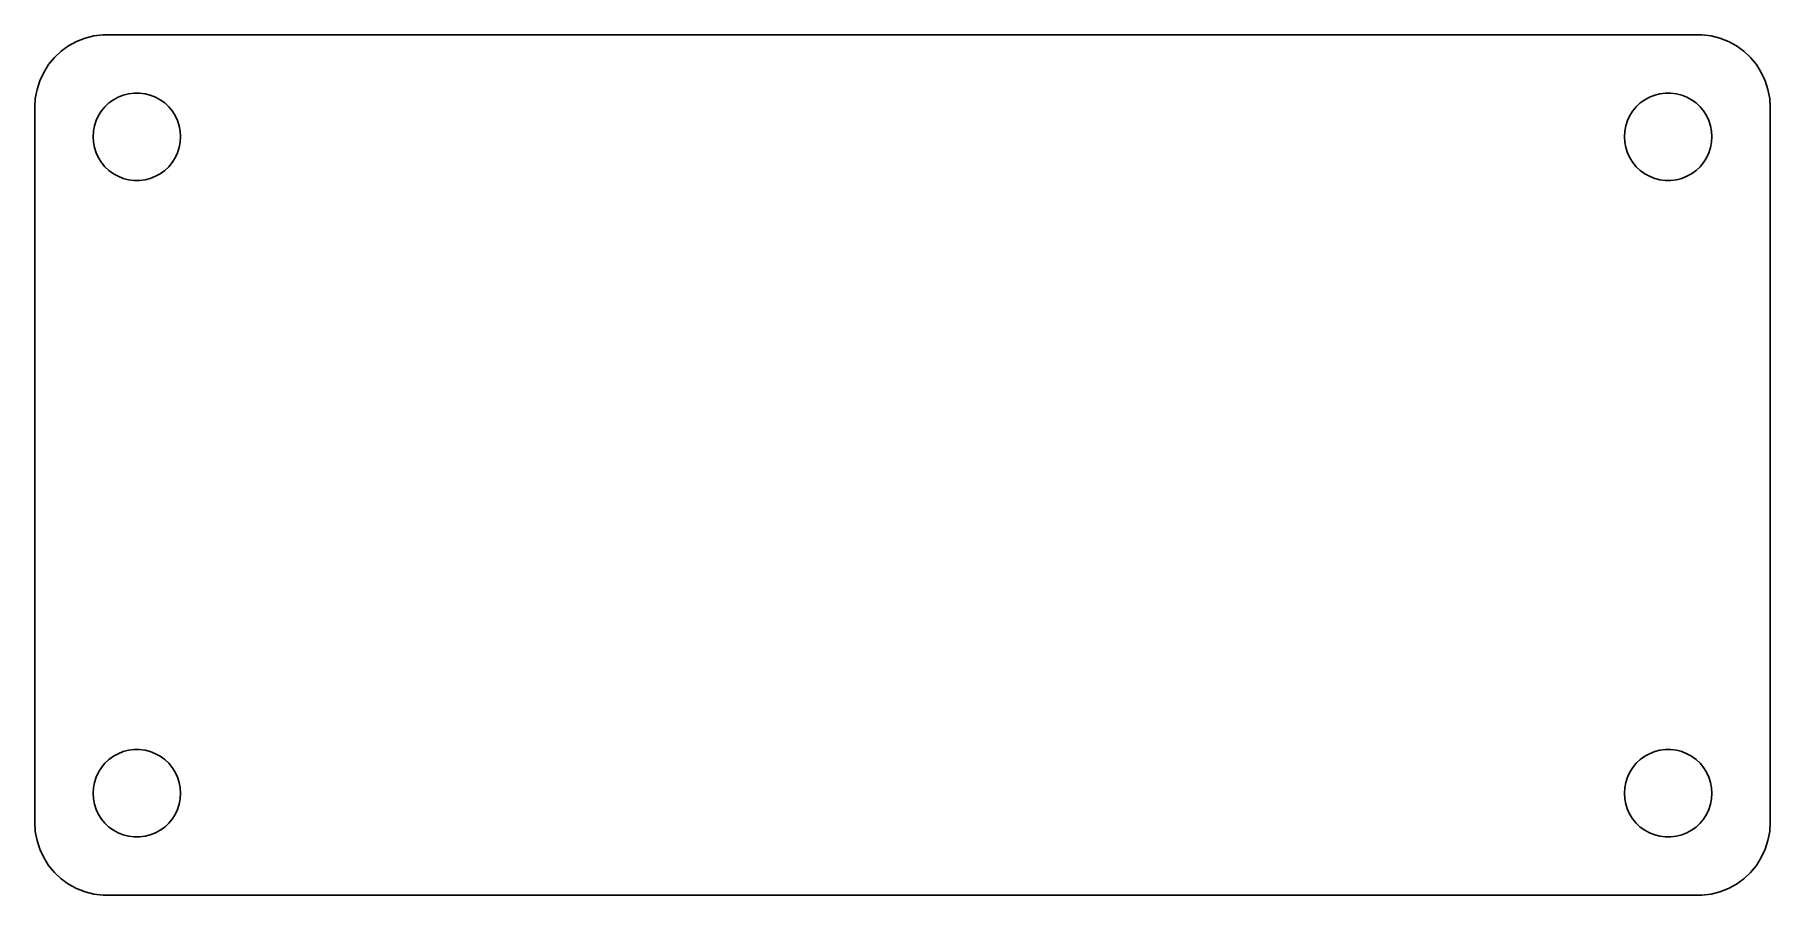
# Model space of a CAD drawing. Header units: metres. Extents: x -60 to 60, y -29 to 29.
import ezdxf

# ---------------------------------------------------------------- set-up
doc = ezdxf.new("R2010")
doc.units = ezdxf.units.M

msp = doc.modelspace()

# ---------------------------------------------------------------- linework, layer by layer
for p, q in [((-57.1791, 28.7216), (-57.6871, 28.3526)), ((-56.6289, 29.0241), (-57.1791, 28.7216)), ((-56.0451, 29.2553), (-56.6289, 29.0241)), ((-55.4369, 29.4114), (-56.0451, 29.2553)), ((-54.8139, 29.4901), (-55.4369, 29.4114)), ((54.8139, 29.4901), (-54.8139, 29.4901)), ((55.4369, 29.4114), (54.8139, 29.4901)), ((56.0451, 29.2553), (55.4369, 29.4114)), ((56.6289, 29.0241), (56.0451, 29.2553)), ((57.1791, 28.7216), (56.6289, 29.0241)), ((57.6871, 28.3526), (57.1791, 28.7216)), ((-58.5451, 27.4389), (-58.8815, 26.9088)), ((-58.1448, 27.9227), (-58.5451, 27.4389)), ((-57.6871, 28.3526), (-58.1448, 27.9227)), ((58.1448, 27.9227), (57.6871, 28.3526)), ((58.5451, 27.4389), (58.1448, 27.9227)), ((58.8815, 26.9088), (58.5451, 27.4389)), ((-59.1489, 26.3406), (-59.3429, 25.7434)), ((-58.8815, 26.9088), (-59.1489, 26.3406)), ((59.1489, 26.3406), (58.8815, 26.9088)), ((59.3429, 25.7434), (59.1489, 26.3406)), ((-59.4606, 25.1267), (-59.5, 24.5)), ((-59.3429, 25.7434), (-59.4606, 25.1267)), ((-54.4123, 24.8115), (-54.1075, 25.033)), ((-54.1075, 25.033), (-53.7773, 25.2145)), ((-53.7773, 25.2145), (-53.427, 25.3532)), ((-53.427, 25.3532), (-53.0621, 25.4469)), ((-53.0621, 25.4469), (-52.6884, 25.4941)), ((-52.6884, 25.4941), (-52.3116, 25.4941)), ((-52.3116, 25.4941), (-51.9379, 25.4469)), ((-51.9379, 25.4469), (-51.5729, 25.3532)), ((-51.5729, 25.3532), (-51.2227, 25.2145)), ((-51.2227, 25.2145), (-50.8925, 25.033)), ((-50.8925, 25.033), (-50.5877, 24.8115)), ((50.5877, 24.8115), (50.8925, 25.033)), ((50.8925, 25.033), (51.2227, 25.2145)), ((51.2227, 25.2145), (51.5729, 25.3532)), ((51.5729, 25.3532), (51.9379, 25.4469)), ((51.9379, 25.4469), (52.3116, 25.4941)), ((52.3116, 25.4941), (52.6884, 25.4941)), ((52.6884, 25.4941), (53.0621, 25.4469)), ((53.0621, 25.4469), (53.427, 25.3532)), ((53.427, 25.3532), (53.7773, 25.2145)), ((53.7773, 25.2145), (54.1075, 25.033)), ((54.1075, 25.033), (54.4123, 24.8115)), ((59.4606, 25.1267), (59.3429, 25.7434)), ((59.5, 24.5), (59.4606, 25.1267)), ((-59.5, 24.5), (-59.5, -24.5)), ((-55.2893, 23.6044), (-55.1289, 23.9453)), ((-55.1289, 23.9453), (-54.927, 24.2634)), ((-54.927, 24.2634), (-54.6869, 24.5536)), ((-54.6869, 24.5536), (-54.4123, 24.8115)), ((-50.5877, 24.8115), (-50.3131, 24.5536)), ((-50.3131, 24.5536), (-50.0729, 24.2634)), ((-50.0729, 24.2634), (-49.8711, 23.9453)), ((-49.8711, 23.9453), (-49.7107, 23.6044)), ((49.7107, 23.6044), (49.8711, 23.9453)), ((49.8711, 23.9453), (50.0729, 24.2634)), ((50.0729, 24.2634), (50.3131, 24.5536)), ((50.3131, 24.5536), (50.5877, 24.8115)), ((54.4123, 24.8115), (54.6869, 24.5536)), ((54.6869, 24.5536), (54.927, 24.2634)), ((54.927, 24.2634), (55.1289, 23.9453)), ((55.1289, 23.9453), (55.2893, 23.6044)), ((59.5, -24.5), (59.5, 24.5)), ((-55.5, 22.5), (-55.4763, 22.876)), ((-55.4763, 22.876), (-55.4057, 23.2461)), ((-55.4057, 23.2461), (-55.2893, 23.6044)), ((-49.7107, 23.6044), (-49.5942, 23.2461)), ((-49.5942, 23.2461), (-49.5237, 22.876)), ((-49.5237, 22.876), (-49.5, 22.5)), ((49.5, 22.5), (49.5237, 22.876)), ((49.5237, 22.876), (49.5942, 23.2461)), ((49.5942, 23.2461), (49.7107, 23.6044)), ((55.2893, 23.6044), (55.4057, 23.2461)), ((55.4057, 23.2461), (55.4763, 22.876)), ((55.4763, 22.876), (55.5, 22.5)), ((-55.4763, 22.124), (-55.5, 22.5)), ((-55.4057, 21.7539), (-55.4763, 22.124)), ((-55.2893, 21.3956), (-55.4057, 21.7539)), ((-49.5942, 21.7539), (-49.7107, 21.3956)), ((-49.5237, 22.124), (-49.5942, 21.7539)), ((-49.5, 22.5), (-49.5237, 22.124)), ((49.5237, 22.124), (49.5, 22.5)), ((49.5942, 21.7539), (49.5237, 22.124)), ((49.7107, 21.3956), (49.5942, 21.7539)), ((55.4057, 21.7539), (55.2893, 21.3956)), ((55.4763, 22.124), (55.4057, 21.7539)), ((55.5, 22.5), (55.4763, 22.124)), ((-55.1289, 21.0547), (-55.2893, 21.3956)), ((-54.927, 20.7366), (-55.1289, 21.0547)), ((-54.6869, 20.4464), (-54.927, 20.7366)), ((-54.4123, 20.1884), (-54.6869, 20.4464)), ((-50.3131, 20.4464), (-50.5877, 20.1884)), ((-50.0729, 20.7366), (-50.3131, 20.4464)), ((-49.8711, 21.0547), (-50.0729, 20.7366)), ((-49.7107, 21.3956), (-49.8711, 21.0547)), ((49.8711, 21.0547), (49.7107, 21.3956)), ((50.0729, 20.7366), (49.8711, 21.0547)), ((50.3131, 20.4464), (50.0729, 20.7366)), ((50.5877, 20.1884), (50.3131, 20.4464)), ((54.6869, 20.4464), (54.4123, 20.1884)), ((54.927, 20.7366), (54.6869, 20.4464)), ((55.1289, 21.0547), (54.927, 20.7366)), ((55.2893, 21.3956), (55.1289, 21.0547)), ((-54.1075, 19.967), (-54.4123, 20.1884)), ((-53.7773, 19.7855), (-54.1075, 19.967)), ((-53.427, 19.6468), (-53.7773, 19.7855)), ((-53.0621, 19.5531), (-53.427, 19.6468)), ((-52.6884, 19.5059), (-53.0621, 19.5531)), ((-52.3116, 19.5059), (-52.6884, 19.5059)), ((-51.9379, 19.5531), (-52.3116, 19.5059)), ((-51.5729, 19.6468), (-51.9379, 19.5531)), ((-51.2227, 19.7855), (-51.5729, 19.6468)), ((-50.8925, 19.967), (-51.2227, 19.7855)), ((-50.5877, 20.1884), (-50.8925, 19.967)), ((50.8925, 19.967), (50.5877, 20.1884)), ((51.2227, 19.7855), (50.8925, 19.967)), ((51.5729, 19.6468), (51.2227, 19.7855)), ((51.9379, 19.5531), (51.5729, 19.6468)), ((52.3116, 19.5059), (51.9379, 19.5531)), ((52.6884, 19.5059), (52.3116, 19.5059)), ((53.0621, 19.5531), (52.6884, 19.5059)), ((53.427, 19.6468), (53.0621, 19.5531)), ((53.7773, 19.7855), (53.427, 19.6468)), ((54.1075, 19.967), (53.7773, 19.7855)), ((54.4123, 20.1884), (54.1075, 19.967)), ((-54.6869, -20.4464), (-54.4123, -20.1884)), ((-54.4123, -20.1884), (-54.1075, -19.967)), ((-54.1075, -19.967), (-53.7773, -19.7855)), ((-53.7773, -19.7855), (-53.427, -19.6468)), ((-53.427, -19.6468), (-53.0621, -19.5531)), ((-53.0621, -19.5531), (-52.6884, -19.5059)), ((-52.6884, -19.5059), (-52.3116, -19.5059)), ((-52.3116, -19.5059), (-51.9379, -19.5531)), ((-51.9379, -19.5531), (-51.5729, -19.6468)), ((-51.5729, -19.6468), (-51.2227, -19.7855)), ((-51.2227, -19.7855), (-50.8925, -19.967)), ((-50.8925, -19.967), (-50.5877, -20.1884)), ((-50.5877, -20.1884), (-50.3131, -20.4464)), ((50.3131, -20.4464), (50.5877, -20.1884)), ((50.5877, -20.1884), (50.8925, -19.967)), ((50.8925, -19.967), (51.2227, -19.7855)), ((51.2227, -19.7855), (51.5729, -19.6468)), ((51.5729, -19.6468), (51.9379, -19.5531)), ((51.9379, -19.5531), (52.3116, -19.5059)), ((52.3116, -19.5059), (52.6884, -19.5059)), ((52.6884, -19.5059), (53.0621, -19.5531)), ((53.0621, -19.5531), (53.427, -19.6468)), ((53.427, -19.6468), (53.7773, -19.7855)), ((53.7773, -19.7855), (54.1075, -19.967)), ((54.1075, -19.967), (54.4123, -20.1884)), ((54.4123, -20.1884), (54.6869, -20.4464)), ((-55.4057, -21.7539), (-55.2893, -21.3956)), ((-55.2893, -21.3956), (-55.1289, -21.0547)), ((-55.1289, -21.0547), (-54.927, -20.7366)), ((-54.927, -20.7366), (-54.6869, -20.4464)), ((-50.3131, -20.4464), (-50.0729, -20.7366)), ((-50.0729, -20.7366), (-49.8711, -21.0547)), ((-49.8711, -21.0547), (-49.7107, -21.3956)), ((-49.7107, -21.3956), (-49.5942, -21.7539)), ((49.5942, -21.7539), (49.7107, -21.3956)), ((49.7107, -21.3956), (49.8711, -21.0547)), ((49.8711, -21.0547), (50.0729, -20.7366)), ((50.0729, -20.7366), (50.3131, -20.4464)), ((54.6869, -20.4464), (54.927, -20.7366)), ((54.927, -20.7366), (55.1289, -21.0547)), ((55.1289, -21.0547), (55.2893, -21.3956)), ((55.2893, -21.3956), (55.4057, -21.7539)), ((-55.5, -22.5), (-55.4763, -22.124)), ((-55.4763, -22.876), (-55.5, -22.5)), ((-55.4763, -22.124), (-55.4057, -21.7539)), ((-49.5942, -21.7539), (-49.5237, -22.124)), ((-49.5237, -22.124), (-49.5, -22.5)), ((-49.5, -22.5), (-49.5237, -22.876)), ((49.5, -22.5), (49.5237, -22.124)), ((49.5237, -22.876), (49.5, -22.5)), ((49.5237, -22.124), (49.5942, -21.7539)), ((55.4057, -21.7539), (55.4763, -22.124)), ((55.4763, -22.124), (55.5, -22.5)), ((55.5, -22.5), (55.4763, -22.876)), ((-55.4057, -23.2461), (-55.4763, -22.876)), ((-55.2893, -23.6044), (-55.4057, -23.2461)), ((-55.1289, -23.9453), (-55.2893, -23.6044)), ((-49.7107, -23.6044), (-49.8711, -23.9453)), ((-49.5942, -23.2461), (-49.7107, -23.6044)), ((-49.5237, -22.876), (-49.5942, -23.2461)), ((49.5942, -23.2461), (49.5237, -22.876)), ((49.7107, -23.6044), (49.5942, -23.2461)), ((49.8711, -23.9453), (49.7107, -23.6044)), ((55.2893, -23.6044), (55.1289, -23.9453)), ((55.4057, -23.2461), (55.2893, -23.6044)), ((55.4763, -22.876), (55.4057, -23.2461)), ((-59.5, -24.5), (-59.4606, -25.1267)), ((-54.927, -24.2634), (-55.1289, -23.9453)), ((-54.6869, -24.5536), (-54.927, -24.2634)), ((-54.4123, -24.8115), (-54.6869, -24.5536)), ((-54.1075, -25.033), (-54.4123, -24.8115)), ((-50.5877, -24.8115), (-50.8925, -25.033)), ((-50.3131, -24.5536), (-50.5877, -24.8115)), ((-50.0729, -24.2634), (-50.3131, -24.5536)), ((-49.8711, -23.9453), (-50.0729, -24.2634)), ((50.0729, -24.2634), (49.8711, -23.9453)), ((50.3131, -24.5536), (50.0729, -24.2634)), ((50.5877, -24.8115), (50.3131, -24.5536)), ((50.8925, -25.033), (50.5877, -24.8115)), ((54.4123, -24.8115), (54.1075, -25.033)), ((54.6869, -24.5536), (54.4123, -24.8115)), ((54.927, -24.2634), (54.6869, -24.5536)), ((55.1289, -23.9453), (54.927, -24.2634)), ((59.4606, -25.1267), (59.5, -24.5)), ((-59.4606, -25.1267), (-59.3429, -25.7434)), ((-59.3429, -25.7434), (-59.1489, -26.3406)), ((-53.7773, -25.2145), (-54.1075, -25.033)), ((-53.427, -25.3532), (-53.7773, -25.2145)), ((-53.0621, -25.4469), (-53.427, -25.3532)), ((-52.6884, -25.4941), (-53.0621, -25.4469)), ((-52.3116, -25.4941), (-52.6884, -25.4941)), ((-51.9379, -25.4469), (-52.3116, -25.4941)), ((-51.5729, -25.3532), (-51.9379, -25.4469)), ((-51.2227, -25.2145), (-51.5729, -25.3532)), ((-50.8925, -25.033), (-51.2227, -25.2145)), ((51.2227, -25.2145), (50.8925, -25.033)), ((51.5729, -25.3532), (51.2227, -25.2145)), ((51.9379, -25.4469), (51.5729, -25.3532)), ((52.3116, -25.4941), (51.9379, -25.4469)), ((52.6884, -25.4941), (52.3116, -25.4941)), ((53.0621, -25.4469), (52.6884, -25.4941)), ((53.427, -25.3532), (53.0621, -25.4469)), ((53.7773, -25.2145), (53.427, -25.3532)), ((54.1075, -25.033), (53.7773, -25.2145)), ((59.1489, -26.3406), (59.3429, -25.7434)), ((59.3429, -25.7434), (59.4606, -25.1267)), ((-59.1489, -26.3406), (-58.8815, -26.9088)), ((-58.8815, -26.9088), (-58.5451, -27.4389)), ((58.5451, -27.4389), (58.8815, -26.9088)), ((58.8815, -26.9088), (59.1489, -26.3406)), ((-58.5451, -27.4389), (-58.1448, -27.9227)), ((-58.1448, -27.9227), (-57.6871, -28.3526)), ((-57.6871, -28.3526), (-57.1791, -28.7216)), ((57.1791, -28.7216), (57.6871, -28.3526)), ((57.6871, -28.3526), (58.1448, -27.9227)), ((58.1448, -27.9227), (58.5451, -27.4389)), ((-57.1791, -28.7216), (-56.6289, -29.0241)), ((-56.6289, -29.0241), (-56.0451, -29.2553)), ((-56.0451, -29.2553), (-55.4369, -29.4114)), ((-55.4369, -29.4114), (-54.8139, -29.4901)), ((-54.8139, -29.4901), (54.8139, -29.4901)), ((54.8139, -29.4901), (55.4369, -29.4114)), ((55.4369, -29.4114), (56.0451, -29.2553)), ((56.0451, -29.2553), (56.6289, -29.0241)), ((56.6289, -29.0241), (57.1791, -28.7216))]:
    msp.add_line(p, q)

doc.saveas('drawing.dxf')
